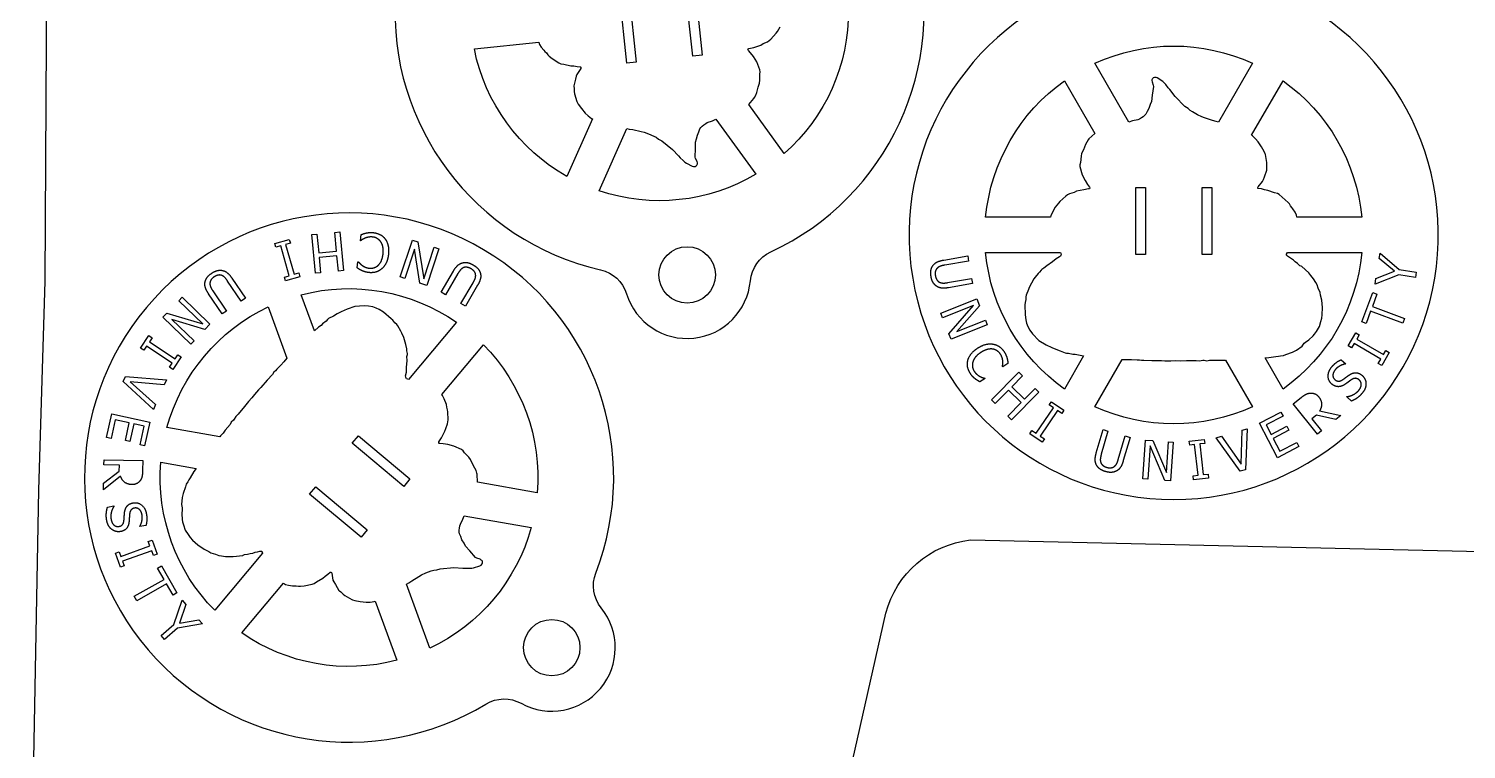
# Model space of a CAD drawing. Header units: millimetres. Extents: x 0 to 217, y 0 to 323.
# Drawn here: x 1.1 to 82.6, y 155.1 to 195.9 of the extents above; entities that cross this region are included whole.
import ezdxf

# ---------------------------------------------------------------- set-up
doc = ezdxf.new("R2010")
doc.units = ezdxf.units.MM
doc.layers.add('SCRAP_OUTLINE', color=8, linetype='Continuous')

msp = doc.modelspace()

# ---------------------------------------------------------------- linework, layer by layer
for points in [[(34.979, 180.917, 0.821365), (42.003, 181.656, -0.267689), (43.154, 183.289, 6.023346), (33.513, 182.276, -0.267689)], [(69.531, 199.949, 0.821365), (62.469, 199.949, -0.267689), (61.153, 198.445, 6.023346), (70.847, 198.445, -0.267689)], [(30.014, 195.176), (30.05, 195.051), (30.143, 194.901), (30.289, 194.715), (30.344, 194.655), (30.438, 194.571), (30.515, 194.466), (30.593, 194.386), (30.767, 194.255), (31.146, 194), (31.252, 193.954), (31.418, 193.931), (31.816, 193.838), (31.994, 193.827), (32.18, 193.79), (32.358, 193.785), (32.377, 193.776), (32.39, 193.758), (32.394, 193.726), (32.383, 193.692), (32.156, 193.351), (32.116, 193.247), (32.083, 193.078), (31.992, 192.7), (31.99, 192.658), (32.007, 192.561), (32.013, 192.375), (32.025, 192.254), (32.155, 191.818), (32.175, 191.777), (32.245, 191.66), (32.42, 191.415), (32.638, 191.152), (32.802, 190.995), (32.991, 190.853), (33.05, 190.823), (31.6, 187.568, -0.218412), (26.352, 194.791)], [(61.536, 193.982, -0.218412), (70.464, 193.982), (68.532, 190.636), (68.399, 190.69), (68.195, 190.733), (67.748, 190.891), (67.586, 190.936), (67.352, 191.054), (67.064, 191.221), (66.937, 191.306), (66.811, 191.425), (66.634, 191.533), (66.09, 192.09), (65.785, 192.491), (65.692, 192.598), (65.557, 192.781), (65.465, 192.88), (65.384, 192.948), (65.07, 193.155), (65, 193.177), (64.907, 193.175), (64.843, 193.151), (64.807, 193.124), (64.78, 193.089), (64.765, 193.046), (64.762, 192.996), (64.774, 192.921), (64.838, 192.732), (64.853, 192.656), (64.778, 192.168), (64.739, 191.808), (64.663, 191.639), (64.598, 191.425), (64.493, 191.253), (64.413, 191.091), (64.352, 191.02), (64.265, 190.948), (64.172, 190.883), (64.056, 190.817), (63.969, 190.781), (63.662, 190.712), (63.464, 190.642)], [(61.522, 190.006), (61.193, 189.693), (61.153, 189.647), (61.066, 189.513), (60.999, 189.372), (60.887, 189.078), (60.779, 188.868), (60.747, 188.707), (60.712, 188.366), (60.686, 188.226), (60.684, 188.122), (60.81, 187.655), (60.971, 187.33), (61.111, 187.103), (61.219, 186.956), (61.236, 186.914), (61.235, 186.895), (61.218, 186.87), (61.177, 186.857), (60.898, 186.815), (60.491, 186.725), (60.349, 186.659), (60.085, 186.577), (59.983, 186.521), (59.889, 186.447), (59.551, 186.146), (59.465, 186.061), (59.383, 185.933), (59.279, 185.819), (59.111, 185.507), (59.038, 185.325), (59.019, 185.25), (55.339, 185.25, -0.218412), (59.804, 192.982)], [(72.979, 185.25), (72.956, 185.378), (72.879, 185.537), (72.753, 185.738), (72.705, 185.802), (72.62, 185.895), (72.555, 186.008), (72.485, 186.096), (72.326, 186.245), (71.976, 186.538), (71.875, 186.595), (71.712, 186.635), (71.326, 186.769), (71.15, 186.799), (70.97, 186.855), (70.793, 186.878), (70.775, 186.89), (70.764, 186.909), (70.763, 186.941), (70.778, 186.973), (71.039, 187.289), (71.09, 187.389), (71.14, 187.553), (71.271, 187.919), (71.277, 187.961), (71.27, 188.059), (71.284, 188.244), (71.284, 188.366), (71.201, 188.814), (71.185, 188.856), (71.128, 188.98), (70.979, 189.242), (70.789, 189.527), (70.643, 189.699), (70.47, 189.861), (70.415, 189.897), (72.196, 192.982, -0.218412), (76.661, 185.25)], [(42.307, 187.687, -0.218412), (33.427, 186.754), (34.999, 190.284), (35.138, 190.244), (35.344, 190.223), (35.806, 190.112), (35.971, 190.084), (36.216, 189.991), (36.521, 189.856), (36.656, 189.785), (36.793, 189.68), (36.981, 189.591), (37.58, 189.094), (37.925, 188.726), (38.029, 188.63), (38.183, 188.462), (38.285, 188.373), (38.371, 188.314), (38.706, 188.141), (38.777, 188.126), (38.87, 188.138), (38.931, 188.169), (38.964, 188.199), (38.987, 188.236), (38.998, 188.281), (38.995, 188.331), (38.976, 188.405), (38.892, 188.586), (38.869, 188.66), (38.893, 189.153), (38.895, 189.515), (38.952, 189.691), (38.994, 189.911), (39.081, 190.093), (39.143, 190.263), (39.196, 190.339), (39.275, 190.42), (39.362, 190.495), (39.47, 190.572), (39.552, 190.617), (39.85, 190.718), (40.04, 190.808)], [(29.007, 157.703, 0.821365), (33.546, 163.114, -0.267689), (33.24, 165.088, 6.023346), (27.009, 157.662, -0.267689)], [(59.573, 183.25), (59.591, 183.222), (59.612, 183.149), (59.606, 183.103), (59.574, 183.047), (59.525, 183.004), (59.332, 182.9), (59.131, 182.733), (58.804, 182.504), (58.641, 182.361), (58.523, 182.296), (58.483, 182.263), (58.387, 182.137), (58.307, 182.074), (58.147, 181.865), (58.069, 181.755), (57.928, 181.524), (57.811, 181.281), (57.761, 181.156), (57.642, 180.835), (57.622, 180.751), (57.616, 180.601), (57.578, 180.425), (57.568, 180.292), (57.573, 179.72), (57.612, 179.436), (57.659, 179.248), (57.726, 179.063), (57.851, 178.86), (57.995, 178.65), (58.36, 178.273), (58.768, 178.031), (59.097, 177.867), (59.324, 177.774), (59.556, 177.69), (59.841, 177.571), (59.924, 177.555), (60.044, 177.548), (60.288, 177.499), (60.41, 177.499), (60.593, 177.447), (60.89, 177.399), (59.804, 175.517, -0.218412), (55.339, 183.25)], [(71.181, 177.277), (71.397, 177.299), (71.794, 177.359), (71.936, 177.374), (72.058, 177.404), (72.22, 177.418), (72.363, 177.48), (72.739, 177.615), (72.952, 177.724), (73.275, 177.945), (73.404, 178.11), (73.464, 178.17), (73.664, 178.313), (73.907, 178.528), (73.985, 178.628), (74.091, 178.783), (74.255, 179.056), (74.343, 179.34), (74.394, 179.537), (74.419, 179.727), (74.436, 180.133), (74.393, 180.56), (74.325, 180.845), (74.301, 180.987), (74.196, 181.231), (74.126, 181.429), (74.054, 181.557), (73.922, 181.757), (73.781, 181.952), (73.66, 182.097), (73.257, 182.471), (73.219, 182.479), (73.156, 182.509), (73.022, 182.632), (72.892, 182.723), (72.784, 182.827), (72.671, 182.894), (72.564, 182.981), (72.449, 183.056), (72.4, 183.104), (72.386, 183.146), (72.386, 183.162), (72.443, 183.25), (76.661, 183.25, -0.218412), (72.196, 175.517)], [(22.615, 176.066), (22.583, 176.071), (22.513, 176.101), (22.481, 176.135), (22.46, 176.196), (22.458, 176.261), (22.502, 176.475), (22.503, 176.737), (22.538, 177.135), (22.533, 177.352), (22.559, 177.483), (22.56, 177.535), (22.524, 177.69), (22.528, 177.792), (22.471, 178.049), (22.437, 178.18), (22.35, 178.435), (22.24, 178.682), (22.176, 178.8), (22.006, 179.098), (21.955, 179.167), (21.844, 179.268), (21.733, 179.411), (21.638, 179.503), (21.196, 179.868), (20.954, 180.02), (20.78, 180.105), (20.595, 180.172), (20.359, 180.207), (20.105, 180.232), (19.582, 180.194), (19.135, 180.038), (18.797, 179.891), (18.58, 179.777), (18.367, 179.653), (18.093, 179.512), (18.027, 179.458), (17.944, 179.371), (17.75, 179.215), (17.672, 179.122), (17.514, 179.015), (17.287, 178.818), (16.543, 180.86, -0.218412), (25.337, 179.309)], [(8.925, 173.336, -0.218412), (14.664, 180.176), (15.721, 177.273), (15.547, 177.058), (15.385, 176.874), (15.153, 176.644), (15.07, 176.544), (14.984, 176.468), (14.903, 176.35), (14.598, 176.022), (14.245, 175.602), (14.115, 175.472), (13.893, 175.207), (13.747, 175.011), (13.544, 174.81), (13.323, 174.518), (12.97, 174.098), (12.838, 173.969), (12.745, 173.8), (12.7, 173.747), (12.574, 173.647), (12.5, 173.51), (12.225, 173.183), (12.106, 173.018), (11.966, 172.87), (11.925, 172.807)], [(26.538, 170.23), (26.509, 170.684), (26.5, 170.744), (26.453, 170.896), (26.388, 171.038), (26.235, 171.314), (26.143, 171.531), (26.041, 171.659), (25.802, 171.905), (25.712, 172.014), (25.633, 172.083), (25.194, 172.287), (24.842, 172.372), (24.578, 172.411), (24.396, 172.424), (24.354, 172.437), (24.339, 172.45), (24.331, 172.479), (24.347, 172.518), (24.495, 172.76), (24.687, 173.129), (24.728, 173.28), (24.835, 173.535), (24.857, 173.649), (24.861, 173.769), (24.848, 174.221), (24.838, 174.342), (24.792, 174.487), (24.772, 174.64), (24.641, 174.969), (24.548, 175.142), (24.503, 175.205), (26.869, 178.024, -0.218412), (29.922, 169.634)], [(70.464, 174.517, -0.218412), (61.536, 174.517), (63.08, 177.193), (63.357, 177.197), (63.601, 177.192), (63.927, 177.163), (64.057, 177.163), (64.17, 177.146), (64.313, 177.159), (64.76, 177.137), (65.309, 177.137), (65.492, 177.121), (65.837, 177.121), (66.081, 177.135), (66.366, 177.108), (66.732, 177.127), (67.281, 177.127), (67.464, 177.108), (67.653, 177.146), (67.723, 177.146), (67.881, 177.113), (68.033, 177.144), (68.46, 177.144), (68.663, 177.159), (68.866, 177.147), (68.941, 177.156)], [(10.578, 171.014), (10.456, 170.834), (10.248, 170.491), (10.167, 170.373), (10.112, 170.26), (10.018, 170.126), (9.974, 169.977), (9.836, 169.603), (9.782, 169.369), (9.744, 168.98), (9.787, 168.775), (9.795, 168.69), (9.776, 168.445), (9.785, 168.121), (9.811, 167.997), (9.861, 167.816), (9.965, 167.515), (10.125, 167.265), (10.244, 167.099), (10.373, 166.958), (10.674, 166.684), (11.028, 166.442), (11.291, 166.312), (11.415, 166.238), (11.669, 166.162), (11.866, 166.089), (12.01, 166.062), (12.248, 166.033), (12.488, 166.017), (12.677, 166.016), (13.223, 166.084), (13.253, 166.109), (13.316, 166.137), (13.497, 166.161), (13.651, 166.202), (13.799, 166.218), (13.924, 166.261), (14.059, 166.287), (14.19, 166.328), (14.258, 166.334), (14.3, 166.318), (14.312, 166.307), (14.342, 166.207), (11.631, 162.976, -0.218412), (8.578, 171.366)], [(29.575, 167.664, -0.218412), (23.836, 160.824), (22.514, 164.455), (22.642, 164.523), (22.805, 164.651), (23.214, 164.892), (23.352, 164.987), (23.593, 165.09), (23.906, 165.204), (24.053, 165.247), (24.225, 165.267), (24.422, 165.333), (25.198, 165.392), (25.701, 165.367), (25.843, 165.37), (26.07, 165.356), (26.205, 165.363), (26.309, 165.381), (26.669, 165.488), (26.732, 165.527), (26.79, 165.6), (26.813, 165.665), (26.815, 165.709), (26.805, 165.752), (26.782, 165.792), (26.746, 165.826), (26.68, 165.866), (26.495, 165.938), (26.426, 165.975), (26.101, 166.346), (25.85, 166.608), (25.77, 166.774), (25.647, 166.962), (25.583, 167.153), (25.51, 167.318), (25.495, 167.411), (25.496, 167.523), (25.506, 167.637), (25.53, 167.768), (25.558, 167.858), (25.703, 168.137), (25.777, 168.334)], [(15.53, 164.511), (15.643, 164.446), (15.814, 164.403), (16.049, 164.371), (16.129, 164.366), (16.255, 164.371), (16.384, 164.348), (16.495, 164.345), (16.712, 164.371), (17.162, 164.452), (17.27, 164.492), (17.406, 164.591), (17.756, 164.801), (17.892, 164.916), (18.051, 165.019), (18.182, 165.139), (18.203, 165.145), (18.225, 165.142), (18.25, 165.121), (18.265, 165.089), (18.339, 164.686), (18.383, 164.583), (18.476, 164.439), (18.673, 164.104), (18.701, 164.072), (18.781, 164.014), (18.913, 163.885), (19.007, 163.806), (19.403, 163.582), (19.446, 163.567), (19.577, 163.531), (19.873, 163.477), (20.214, 163.439), (20.44, 163.441), (20.675, 163.469), (20.738, 163.488), (21.957, 160.14, -0.218412), (13.163, 161.691)]]:
    msp.add_lwpolyline(points, format="xyb", close=True)
for points in [[(38.729, 194.389), (38.331, 198.17), (38.877, 198.227), (39.275, 194.447)], [(34.989, 193.996), (34.591, 197.777), (35.137, 197.834), (35.534, 194.053)], [(64.394, 186.943), (64.394, 183.142), (63.845, 183.142), (63.845, 186.943)], [(68.155, 186.943), (68.155, 183.142), (67.606, 183.142), (67.606, 186.943)], [(17.346, 182.082), (17.137, 184.272), (17.428, 184.3), (17.53, 183.228), (18.538, 183.324), (18.436, 184.396), (18.727, 184.423), (18.936, 182.233), (18.645, 182.206), (18.563, 183.065), (17.555, 182.969), (17.637, 182.11)], [(15.103, 183.549), (15.042, 183.765), (15.862, 183.998), (15.923, 183.782), (15.654, 183.706), (16.132, 182.021), (16.401, 182.098), (16.463, 181.882), (15.643, 181.649), (15.581, 181.865), (15.851, 181.941), (15.373, 183.626)], [(22.154, 181.872), (22.84, 183.962), (23.152, 183.86), (23.485, 181.754), (24.077, 183.556), (24.336, 183.471), (23.65, 181.381), (23.255, 181.51), (22.956, 183.442), (22.413, 181.787)], [(77.648, 182.916), (77.698, 183.222), (78.788, 182.291), (79.749, 182.134), (79.702, 181.845), (78.771, 181.997), (77.411, 181.466), (77.463, 181.787), (78.51, 182.192)], [(79.082, 179.52), (78.98, 179.246), (77.163, 179.924), (76.904, 179.233), (76.661, 179.324), (77.279, 180.981), (77.523, 180.89), (77.265, 180.198)], [(10.273, 178.061), (8.69, 179.588), (8.917, 179.824), (10.959, 179.208), (9.593, 180.525), (9.782, 180.721), (11.366, 179.194), (11.078, 178.895), (9.209, 179.466), (10.463, 178.258)], [(55.422, 179.165), (53.38, 178.347), (53.258, 178.651), (54.657, 180.26), (52.896, 179.555), (52.794, 179.808), (54.837, 180.626), (54.991, 180.241), (53.704, 178.77), (55.321, 179.418)], [(7.614, 177.717), (7.427, 177.841), (7.898, 178.551), (8.086, 178.427), (7.931, 178.194), (9.389, 177.225), (9.544, 177.458), (9.731, 177.334), (9.26, 176.624), (9.072, 176.748), (9.227, 176.981), (7.769, 177.95)], [(78.028, 177.707), (78.222, 177.594), (77.791, 176.858), (77.598, 176.972), (77.739, 177.213), (76.228, 178.097), (76.086, 177.855), (75.892, 177.969), (76.323, 178.705), (76.517, 178.591), (76.375, 178.349), (77.887, 177.466)], [(8.277, 174.635), (8.158, 174.362), (6.446, 175.938), (6.572, 176.227), (8.891, 176.04), (8.766, 175.753), (6.847, 175.926)], [(58.352, 175.346), (56.808, 173.779), (56.6, 173.984), (57.355, 174.751), (56.634, 175.462), (55.878, 174.695), (55.67, 174.9), (57.214, 176.467), (57.422, 176.262), (56.817, 175.647), (57.538, 174.937), (58.144, 175.552)], [(58.669, 172.686), (58.543, 172.5), (57.838, 172.978), (57.964, 173.164), (58.196, 173.007), (59.178, 174.456), (58.947, 174.613), (59.073, 174.799), (59.778, 174.32), (59.652, 174.134), (59.42, 174.291), (58.438, 172.843)], [(5.505, 172.769), (5.802, 174.113), (7.951, 173.638), (7.654, 172.294), (7.399, 172.35), (7.633, 173.409), (7.045, 173.539), (6.827, 172.552), (6.573, 172.608), (6.791, 173.595), (5.994, 173.771), (5.76, 172.713)], [(73.097, 172.263), (71.876, 171.626), (70.859, 173.577), (72.08, 174.213), (72.2, 173.983), (71.239, 173.481), (71.517, 172.947), (72.414, 173.415), (72.534, 173.184), (71.638, 172.716), (72.015, 171.992), (72.976, 172.494)], [(22.346, 169.999), (19.434, 172.442), (19.786, 172.863), (22.698, 170.419)], [(69.885, 173.186), (70.171, 173.27), (70.065, 170.946), (69.762, 170.857), (68.414, 172.754), (68.715, 172.842), (69.816, 171.261)], [(65.978, 172.513), (65.826, 170.319), (65.499, 170.341), (64.659, 172.301), (64.528, 170.408), (64.256, 170.427), (64.407, 172.622), (64.822, 172.593), (65.586, 170.794), (65.706, 172.532)], [(67.951, 170.697), (67.976, 170.474), (67.129, 170.379), (67.104, 170.602), (67.382, 170.634), (67.187, 172.373), (66.909, 172.342), (66.884, 172.565), (67.73, 172.66), (67.755, 172.437), (67.477, 172.406), (67.673, 170.666)], [(19.928, 167.118), (17.016, 169.561), (17.369, 169.982), (20.281, 167.538)], [(6.507, 165.492), (6.295, 165.416), (6.008, 166.219), (6.22, 166.294), (6.314, 166.031), (7.962, 166.62), (7.868, 166.884), (8.08, 166.959), (8.367, 166.157), (8.155, 166.081), (8.061, 166.345), (6.412, 165.755)], [(7.217, 163.519), (7.073, 163.773), (8.761, 164.729), (8.397, 165.372), (8.624, 165.5), (9.495, 163.961), (9.269, 163.833), (8.905, 164.475)], [(10.741, 162.435), (10.944, 162.199), (9.529, 161.963), (8.791, 161.328), (8.6, 161.55), (9.315, 162.165), (9.783, 163.548), (9.995, 163.302), (9.632, 162.24)]]:
    msp.add_lwpolyline(points, close=True)
msp.add_lwpolyline([(47.557, 197.02, -0.218412), (43.925, 188.863), (41.905, 191.644), (42.2, 191.99), (42.235, 192.039), (42.307, 192.181), (42.359, 192.329), (42.44, 192.633), (42.525, 192.853), (42.54, 193.017), (42.539, 193.359), (42.55, 193.501), (42.541, 193.604), (42.368, 194.056), (42.173, 194.362), (42.011, 194.574), (41.888, 194.709), (41.867, 194.748), (41.865, 194.767), (41.88, 194.794), (41.919, 194.811), (42.193, 194.882), (42.588, 195.014), (42.722, 195.095), (42.976, 195.204), (43.071, 195.27), (43.157, 195.354), (43.462, 195.688), (43.539, 195.782), (43.606, 195.918), (43.698, 196.042)], format="xyb")
for points in [[(19.911, 183.921), (19.89, 183.923), (19.929, 184.271)], [(19.717, 182.378), (19.756, 182.729), (19.779, 182.727)], [(52.97, 182.829), (54.323, 183.06), (54.372, 182.772), (53.019, 182.541)], [(12.609, 181.8), (13.375, 180.661), (13.133, 180.498), (12.366, 181.637)], [(25.418, 182.057), (24.722, 180.865), (24.47, 181.013), (25.162, 182.198)], [(53.182, 181.546), (54.542, 181.779), (54.592, 181.491), (53.238, 181.259)], [(11.527, 181.081), (12.297, 179.936), (12.054, 179.773), (11.288, 180.912)], [(26.537, 181.395), (25.844, 180.21), (25.592, 180.357), (26.284, 181.543)], [(56.601, 176.972), (56.307, 176.777), (56.294, 176.796)], [(75.488, 177.178), (75.755, 176.953), (75.742, 176.937)], [(55.294, 176.13), (55.306, 176.112), (55.015, 175.918)], [(74.272, 174.28), (75.482, 174.024), (75.186, 173.786), (74.095, 174.033), (73.834, 173.823), (74.382, 173.141), (74.154, 172.958), (72.777, 174.673), (73.218, 175.028)], [(76.086, 174.835), (75.805, 175.071), (75.819, 175.087)], [(61.612, 171.899), (61.992, 173.218), (62.273, 173.137), (61.893, 171.818)], [(62.859, 171.532), (63.241, 172.858), (63.522, 172.777), (63.142, 171.458)], [(6.296, 170.572), (5.322, 169.81), (5.33, 170.189), (6.22, 170.866), (6.227, 171.201), (5.352, 171.219), (5.358, 171.512), (7.558, 171.465), (7.546, 170.898)], [(5.554, 168.825), (5.916, 168.889), (5.92, 168.868)], [(7.734, 167.778), (7.39, 167.717), (7.386, 167.738)]]:
    msp.add_lwpolyline(points)
for centre in [(38.418, 181.982), (30.741, 160.858)]:
    msp.add_circle(centre, 1.6)
for points in [[(19.929, 184.271), (20.005, 184.296), (20.14, 184.344), (20.233, 184.362)], [(20.233, 184.362), (20.332, 184.383), (20.499, 184.397), (20.63, 184.382)], [(20.63, 184.382), (20.843, 184.358), (21.186, 184.175), (21.301, 184.016)], [(20.163, 184.07), (20.078, 184.033), (19.948, 183.951), (19.911, 183.921)], [(20.598, 184.131), (20.472, 184.145), (20.251, 184.107), (20.163, 184.07)], [(21.05, 183.86), (20.97, 183.978), (20.736, 184.115), (20.598, 184.131)], [(21.178, 183.176), (21.204, 183.401), (21.132, 183.738), (21.05, 183.86)], [(21.301, 184.016), (21.416, 183.86), (21.512, 183.419), (21.481, 183.142)], [(19.779, 182.727), (19.814, 182.687), (19.923, 182.574), (20.005, 182.516)], [(20.91, 182.537), (21.014, 182.638), (21.155, 182.965), (21.178, 183.176)], [(21.481, 183.142), (21.451, 182.868), (21.265, 182.476), (21.115, 182.34)], [(25.162, 182.198), (25.278, 182.397), (25.524, 182.633), (25.682, 182.671)], [(25.682, 182.671), (25.825, 182.707), (26.115, 182.653), (26.291, 182.55)], [(26.291, 182.55), (26.459, 182.452), (26.657, 182.219), (26.693, 182.08)], [(52.345, 182.508), (52.438, 182.642), (52.738, 182.789), (52.97, 182.829)], [(11.088, 181.585), (11.118, 181.73), (11.293, 181.968), (11.462, 182.081)], [(11.601, 181.874), (11.487, 181.798), (11.36, 181.603), (11.361, 181.496)], [(11.462, 182.081), (11.623, 182.19), (11.919, 182.267), (12.06, 182.239)], [(12.04, 181.953), (11.942, 181.994), (11.722, 181.956), (11.601, 181.874)], [(12.366, 181.637), (12.281, 181.764), (12.133, 181.914), (12.04, 181.953)], [(12.06, 182.239), (12.22, 182.209), (12.478, 181.996), (12.609, 181.8)], [(19.993, 182.218), (19.925, 182.249), (19.785, 182.331), (19.717, 182.378)], [(20.371, 182.118), (20.261, 182.131), (20.072, 182.184), (19.993, 182.218)], [(20.005, 182.516), (20.083, 182.461), (20.273, 182.381), (20.401, 182.366)], [(21.115, 182.34), (20.968, 182.208), (20.593, 182.094), (20.371, 182.118)], [(20.401, 182.366), (20.541, 182.351), (20.803, 182.438), (20.91, 182.537)], [(25.72, 182.386), (25.63, 182.342), (25.493, 182.185), (25.418, 182.057)], [(26.165, 182.335), (26.046, 182.404), (25.816, 182.434), (25.72, 182.386)], [(26.427, 181.974), (26.421, 182.08), (26.291, 182.261), (26.165, 182.335)], [(26.284, 181.543), (26.362, 181.675), (26.432, 181.873), (26.427, 181.974)], [(26.693, 182.08), (26.736, 181.923), (26.655, 181.598), (26.537, 181.395)], [(52.243, 181.898), (52.21, 182.089), (52.262, 182.391), (52.345, 182.508)], [(52.542, 181.354), (52.423, 181.44), (52.277, 181.697), (52.243, 181.898)], [(52.598, 182.373), (52.52, 182.3), (52.464, 182.084), (52.489, 181.94)], [(52.489, 181.94), (52.512, 181.804), (52.638, 181.609), (52.736, 181.566)], [(53.019, 182.541), (52.868, 182.515), (52.671, 182.441), (52.598, 182.373)], [(11.288, 180.912), (11.16, 181.103), (11.054, 181.427), (11.088, 181.585)], [(11.361, 181.496), (11.362, 181.396), (11.444, 181.204), (11.527, 181.081)], [(53.238, 181.259), (53.012, 181.221), (52.673, 181.257), (52.542, 181.354)], [(52.736, 181.566), (52.828, 181.526), (53.036, 181.521), (53.182, 181.546)], [(54.327, 177.133), (54.373, 177.322), (54.65, 177.679), (54.881, 177.833)], [(54.881, 177.833), (55.111, 177.986), (55.531, 178.096), (55.731, 178.068)], [(55.712, 177.784), (55.567, 177.799), (55.227, 177.697), (55.05, 177.579)], [(56.17, 177.504), (56.092, 177.621), (55.857, 177.766), (55.712, 177.784)], [(55.731, 178.068), (55.927, 178.04), (56.256, 177.826), (56.379, 177.641)], [(54.479, 176.384), (54.36, 176.562), (54.28, 176.943), (54.327, 177.133)], [(54.609, 177.042), (54.569, 176.904), (54.614, 176.637), (54.691, 176.521)], [(55.05, 177.579), (54.861, 177.454), (54.65, 177.183), (54.609, 177.042)], [(56.31, 177.104), (56.302, 177.2), (56.241, 177.397), (56.17, 177.504)], [(56.294, 176.796), (56.302, 176.849), (56.318, 177.005), (56.31, 177.104)], [(56.379, 177.641), (56.44, 177.548), (56.521, 177.369), (56.546, 177.287)], [(56.546, 177.287), (56.566, 177.215), (56.593, 177.055), (56.601, 176.972)], [(74.958, 176.769), (75.077, 176.911), (75.344, 177.115), (75.488, 177.178)], [(75.742, 176.937), (75.6, 176.918), (75.28, 176.759), (75.164, 176.621)], [(54.749, 176.093), (54.669, 176.155), (54.552, 176.274), (54.479, 176.384)], [(54.691, 176.521), (54.761, 176.416), (54.933, 176.27), (55.018, 176.226)], [(55.015, 175.918), (54.946, 175.96), (54.823, 176.033), (54.749, 176.093)], [(55.018, 176.226), (55.101, 176.185), (55.247, 176.139), (55.294, 176.13)], [(74.964, 175.797), (74.759, 175.969), (74.75, 176.521), (74.958, 176.769)], [(75.164, 176.621), (75.034, 176.465), (75.018, 176.15), (75.137, 176.05)], [(75.137, 176.05), (75.244, 175.961), (75.466, 175.968), (75.584, 176.05)], [(75.584, 176.05), (75.663, 176.105), (75.885, 176.27), (75.963, 176.321)], [(76.075, 176.045), (75.988, 175.986), (75.849, 175.881), (75.743, 175.805)], [(75.963, 176.321), (76.161, 176.45), (76.511, 176.431), (76.668, 176.299)], [(76.508, 176.036), (76.406, 176.121), (76.197, 176.127), (76.075, 176.045)], [(76.474, 175.424), (76.63, 175.61), (76.635, 175.929), (76.508, 176.036)], [(76.668, 176.299), (76.768, 176.216), (76.891, 175.975), (76.897, 175.846)], [(73.218, 175.028), (73.366, 175.146), (73.59, 175.274), (73.727, 175.288)], [(73.727, 175.288), (73.865, 175.302), (74.115, 175.204), (74.224, 175.069)], [(75.361, 175.651), (75.261, 175.646), (75.063, 175.715), (74.964, 175.797)], [(75.743, 175.805), (75.647, 175.737), (75.461, 175.657), (75.361, 175.651)], [(75.819, 175.087), (76.015, 175.111), (76.365, 175.295), (76.474, 175.424)], [(76.681, 175.278), (76.528, 175.095), (76.236, 174.902), (76.086, 174.835)], [(76.897, 175.846), (76.904, 175.704), (76.811, 175.432), (76.681, 175.278)], [(74.224, 175.069), (74.374, 174.882), (74.387, 174.473), (74.272, 174.28)], [(61.629, 171.197), (61.549, 171.338), (61.547, 171.673), (61.612, 171.899)], [(62.134, 170.839), (61.948, 170.893), (61.698, 171.071), (61.629, 171.197)], [(61.893, 171.818), (61.851, 171.671), (61.831, 171.461), (61.861, 171.365)], [(61.861, 171.365), (61.893, 171.263), (62.063, 171.12), (62.203, 171.079)], [(62.203, 171.079), (62.335, 171.041), (62.566, 171.069), (62.647, 171.139)], [(62.647, 171.139), (62.724, 171.204), (62.818, 171.39), (62.859, 171.532)], [(63.142, 171.458), (63.078, 171.237), (62.898, 170.948), (62.754, 170.872)], [(6.931, 170.102), (6.691, 170.107), (6.37, 170.36), (6.296, 170.572)], [(7.418, 170.341), (7.34, 170.227), (7.104, 170.098), (6.931, 170.102)], [(7.546, 170.898), (7.542, 170.709), (7.495, 170.455), (7.418, 170.341)], [(62.754, 170.872), (62.624, 170.802), (62.33, 170.783), (62.134, 170.839)], [(5.511, 168.085), (5.47, 168.32), (5.51, 168.667), (5.554, 168.825)], [(5.92, 168.868), (5.811, 168.702), (5.727, 168.316), (5.757, 168.15)], [(6.518, 168.465), (6.528, 168.582), (6.586, 168.776), (6.646, 168.857)], [(6.646, 168.857), (6.706, 168.936), (6.886, 169.044), (7.013, 169.066)], [(7.095, 168.771), (6.959, 168.747), (6.821, 168.573), (6.808, 168.429)], [(7.013, 169.066), (7.276, 169.113), (7.705, 168.765), (7.761, 168.447)], [(7.515, 168.384), (7.48, 168.584), (7.248, 168.798), (7.095, 168.771)], [(5.807, 167.554), (5.694, 167.641), (5.546, 167.886), (5.511, 168.085)], [(5.757, 168.15), (5.799, 167.911), (6.04, 167.702), (6.204, 167.731)], [(6.204, 167.731), (6.334, 167.753), (6.472, 167.91), (6.488, 168.056)], [(6.772, 167.965), (6.743, 167.73), (6.504, 167.474), (6.302, 167.438)], [(6.488, 168.056), (6.499, 168.161), (6.508, 168.335), (6.518, 168.465)], [(6.808, 168.429), (6.8, 168.333), (6.783, 168.057), (6.772, 167.965)], [(7.386, 167.738), (7.463, 167.858), (7.546, 168.206), (7.515, 168.384)], [(7.761, 168.447), (7.793, 168.264), (7.778, 167.928), (7.734, 167.778)], [(6.302, 167.438), (6.174, 167.416), (5.91, 167.476), (5.807, 167.554)]]:
    msp.add_open_spline(points, degree=2)
at = {"layer": 'SCRAP_OUTLINE'}
msp.add_lwpolyline([(1.946, 242.244), (2.232, 222.489), (2.012, 181.623), (1.647, 169.792), (1.091, 140.287, -0.053702)], format="xyb", dxfattribs=at)
msp.add_lwpolyline([(94.028, 4.943), (51.922, 5.229), (48.285, 6.927), (34.623, 72.304), (35.09, 100.557), (38.608, 116.104), (44.155, 138.346), (49.676, 162.819, -0.309119), (54.479, 166.962), (95.015, 166.046, -0.281134), (98.311, 160.434), (107.296, 104.186), (106.86, 68.967), (97.985, 20.77, -0.088464)], format="xyb", close=True, dxfattribs=at)

doc.saveas('drawing.dxf')
